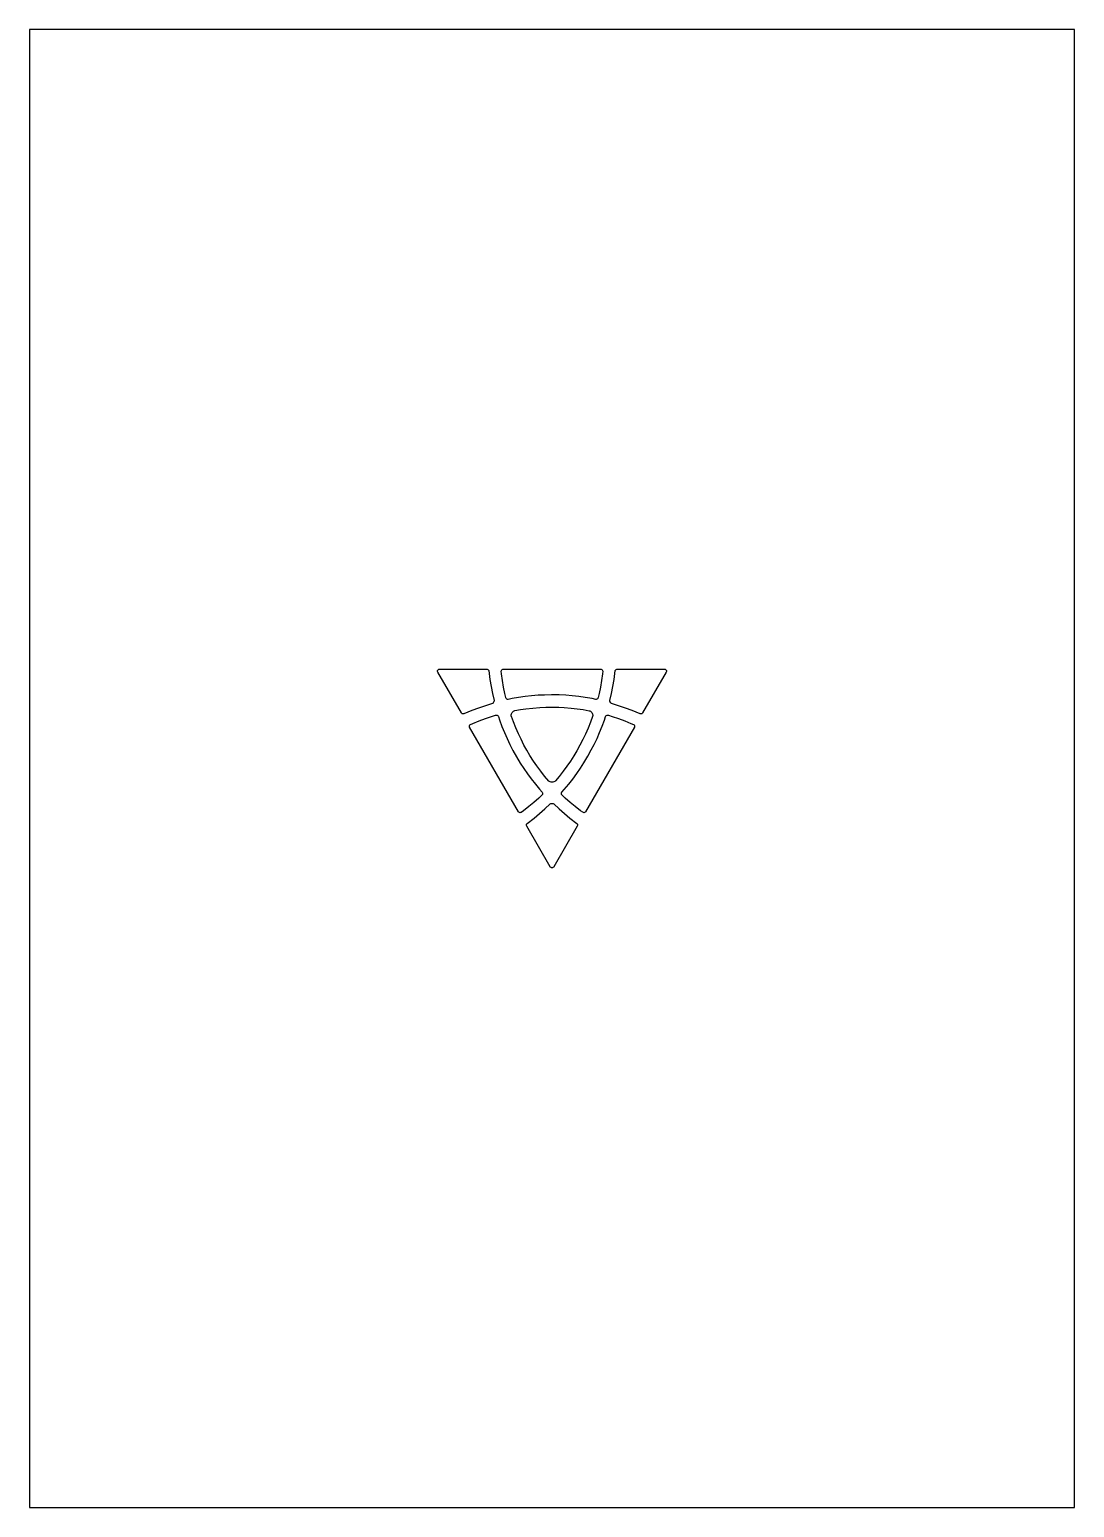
# Model space of a CAD drawing. Header units: millimetres. Extents: x 0 to 210, y 0 to 297.
import ezdxf

# ---------------------------------------------------------------- set-up
doc = ezdxf.new("R2010")
doc.units = ezdxf.units.MM

msp = doc.modelspace()

# ---------------------------------------------------------------- linework, layer by layer
at = {"layer": 'A4_FRAME_DELETE_BEFORE_CUTTING'}
msp.add_lwpolyline([(210, 0), (210, 297), (0, 297), (0, 0)], close=True, dxfattribs=at)
at = {"layer": 'CUT'}
for points in [[(93.207006, 161.708157), (93.145442, 161.631895), (93.020694, 161.549258), (91.61478, 161.119293), (90.235771, 160.652285), (88.904166, 160.156579), (87.251458, 159.476994), (87.091114, 159.463218), (86.938759, 159.512718), (86.85541, 159.575732), (86.788508, 159.662492), (82.04559, 167.877467), (82.004408, 167.97689), (81.990793, 168.080306), (82.004408, 168.183722), (82.044325, 168.28009), (82.107824, 168.362843), (82.190577, 168.426342), (82.286946, 168.466259), (82.393639, 168.480306), (91.879541, 168.480306), (91.988125, 168.465747), (92.084368, 168.425075), (92.203413, 168.317888), (92.271657, 168.172147), (92.509473, 166.400609), (92.746004, 164.999541), (93.03108, 163.571754), (93.362026, 162.137039), (93.36182, 162.039269), (93.338161, 161.945195)], [(96.22204, 162.389789), (96.063589, 162.38811), (95.920839, 162.444544), (95.8089, 162.551697), (95.748126, 162.669418), (95.705865, 162.790966), (95.529273, 163.550221), (95.26481, 164.865821), (95.043737, 166.174685), (94.861149, 167.496727), (94.803836, 168.08879), (94.8191, 168.189123), (94.890665, 168.328738), (94.961837, 168.398369), (95.102986, 168.466858), (95.206592, 168.480306), (114.793406, 168.480306), (114.897013, 168.466858), (115.038162, 168.398369), (115.109334, 168.328738), (115.180139, 168.190605), (115.193836, 168.032552), (115.140849, 167.512684), (114.956068, 166.173527), (114.735226, 164.866038), (114.47608, 163.574539), (114.285828, 162.769937), (114.244565, 162.652211), (114.199925, 162.565506), (114.130248, 162.48366), (113.994649, 162.403336), (113.888514, 162.382155), (113.778855, 162.389894), (113.059963, 162.538098), (111.68826, 162.777072), (110.418438, 162.956515), (109.064822, 163.106971), (107.766327, 163.20878), (106.428891, 163.273032), (104.906781, 163.294269), (103.483366, 163.268909), (102.211313, 163.207363), (100.885152, 163.101503), (99.613223, 162.961327), (98.269426, 162.769755), (96.984624, 162.547238)], [(116.682874, 161.898891), (116.647611, 161.990337), (116.638419, 162.139691), (116.969016, 163.572231), (117.25408, 164.999992), (117.490588, 166.401049), (117.728404, 168.172129), (117.796645, 168.317878), (117.915692, 168.425072), (118.011937, 168.465747), (118.120524, 168.480306), (127.606361, 168.480306), (127.713054, 168.466259), (127.809423, 168.426342), (127.892176, 168.362843), (127.955675, 168.28009), (127.995592, 168.183722), (128.009207, 168.080306), (127.995592, 167.97689), (127.95441, 167.877467), (123.211459, 159.662435), (123.144559, 159.575678), (123.061215, 159.512665), (122.908865, 159.463162), (122.748528, 159.476932), (121.095423, 160.156747), (119.763797, 160.652439), (118.384759, 161.119449), (116.976786, 161.550199), (116.892218, 161.599262), (116.822577, 161.666789)], [(96.819785, 159.050407), (96.824805, 159.271416), (96.871348, 159.473362), (96.930923, 159.61761), (97.016335, 159.755935), (97.138009, 159.898124), (97.262933, 160.003603), (97.39707, 160.086829), (97.512406, 160.124724), (98.659254, 160.32365), (99.737519, 160.478196), (101.181028, 160.644577), (102.523827, 160.751066), (103.767274, 160.809016), (104.919434, 160.827049), (106.344388, 160.804035), (107.423661, 160.753541), (108.840688, 160.641977), (110.025049, 160.511816), (111.274305, 160.334947), (112.49755, 160.120732), (112.586129, 160.094614), (112.733785, 160.007659), (112.862065, 159.899445), (112.995951, 159.740075), (113.078815, 159.598325), (113.141598, 159.432578), (113.173964, 159.289677), (113.186247, 159.130934), (113.161389, 158.969567), (112.734325, 157.806247), (112.257491, 156.623218), (111.718195, 155.401965), (111.202694, 154.322568), (110.625083, 153.204494), (109.977873, 152.047669), (109.360227, 151.018908), (108.703297, 149.995245), (107.996418, 148.966031), (107.246281, 147.943411), (106.425335, 146.897181), (105.671608, 145.993514), (105.550394, 145.893874), (105.375133, 145.810161), (105.181907, 145.757874), (104.964917, 145.742481), (104.834065, 145.755548), (104.651097, 145.799846), (104.476439, 145.877053), (104.378819, 145.942253), (103.507921, 146.980049), (102.753946, 147.943155), (101.965956, 149.020828), (101.289118, 150.006718), (100.575202, 151.123458), (99.931025, 152.205404), (99.368458, 153.216452), (98.773186, 154.373055), (98.25317, 155.461934), (97.72707, 156.66091), (97.24703, 157.856961), (96.841602, 158.960705)], [(103.012293, 143.743106), (103.092973, 143.606723), (103.115474, 143.454881), (103.078646, 143.304363), (103.007083, 143.19287), (102.922951, 143.095497), (102.353713, 142.562937), (101.346601, 141.676105), (100.323628, 140.830217), (99.27, 140.011071), (98.785915, 139.665405), (98.691392, 139.628457), (98.5347, 139.620627), (98.438811, 139.647449), (98.308923, 139.735443), (98.245474, 139.818445), (88.452067, 156.781123), (88.41191, 156.877572), (88.400649, 157.034056), (88.425365, 157.130508), (88.509589, 157.260893), (88.639619, 157.351782), (89.116331, 157.565828), (90.368466, 158.075381), (91.611205, 158.537872), (92.859249, 158.959194), (93.651181, 159.196732), (93.773766, 159.21986), (93.871174, 159.224552), (93.976894, 159.205134), (94.114257, 159.127864), (94.185667, 159.046539), (94.233794, 158.947702), (94.464892, 158.251021), (94.943786, 156.943605), (95.423295, 155.754185), (95.969804, 154.506691), (96.530883, 153.331257), (97.143957, 152.140878), (97.886619, 150.812072), (98.620289, 149.592039), (99.309616, 148.521182), (100.064374, 147.425623), (100.821735, 146.394188), (101.659539, 145.326212), (102.494646, 144.324799)], [(115.765668, 158.946979), (115.843438, 159.085041), (115.963687, 159.180449), (116.112453, 159.223814), (116.24479, 159.217586), (116.371185, 159.193411), (117.117014, 158.966717), (118.388589, 158.537948), (119.632636, 158.074971), (120.868851, 157.572076), (121.410249, 157.325679), (121.489508, 157.262293), (121.574636, 157.130509), (121.599351, 157.034057), (121.58809, 156.877573), (121.547933, 156.781124), (111.754526, 139.818446), (111.691077, 139.735444), (111.561189, 139.64745), (111.465301, 139.620628), (111.310272, 139.628375), (111.166545, 139.695541), (110.74282, 140.001362), (109.675467, 140.830966), (108.653568, 141.675965), (107.664671, 142.546141), (107.062991, 143.113206), (106.981669, 143.207803), (106.928901, 143.289815), (106.892858, 143.391081), (106.891094, 143.548675), (106.925819, 143.65118), (106.987351, 143.742278), (107.475145, 144.290755), (108.367954, 145.359198), (109.158267, 146.369175), (109.965374, 147.466212), (110.702791, 148.539838), (111.427152, 149.665965), (112.2066, 150.973533), (112.896344, 152.218926), (113.479071, 153.351329), (114.050474, 154.552748), (114.565042, 155.724359), (115.071035, 156.983907), (115.52073, 158.207837)], [(105.11012, 141.472826), (105.206947, 141.457641), (105.340887, 141.390925), (106.416204, 140.38835), (107.51015, 139.427597), (108.605246, 138.522246), (110.020139, 137.430752), (110.112241, 137.298778), (110.14555, 137.142084), (110.132652, 137.038395), (110.090967, 136.937077), (105.348049, 128.722101), (105.282538, 128.636725), (105.199784, 128.573226), (105.103416, 128.533309), (105, 128.519694), (104.896584, 128.533309), (104.800216, 128.573226), (104.717462, 128.636725), (104.651951, 128.722101), (99.909, 136.937133), (99.867316, 137.038449), (99.854418, 137.142134), (99.887722, 137.298824), (99.979815, 137.430795), (101.395104, 138.522519), (102.490199, 139.427894), (103.584161, 140.388672), (104.661188, 141.392636), (104.745962, 141.441343), (104.839262, 141.46789)]]:
    msp.add_lwpolyline(points, close=True, dxfattribs=at)

doc.saveas('drawing.dxf')
